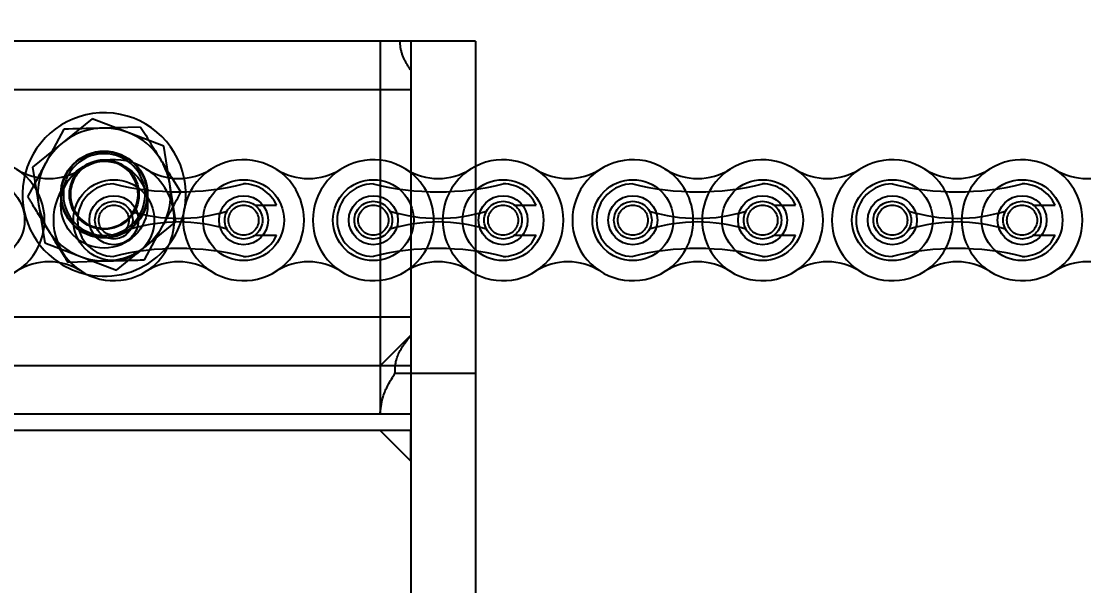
# Model space of a CAD drawing. Header units: metres. Extents: x 0 to 21025, y 0 to 14850.
# Drawn here: x 2882.1 to 2986.1, y 6367.9 to 6423.2 of the extents above; entities that cross this region are included whole.
import ezdxf

# ---------------------------------------------------------------- set-up
doc = ezdxf.new("R2010")
doc.units = ezdxf.units.M
doc.header["$LTSCALE"] = 25
doc.linetypes.add('HIDDEN2', pattern=[4.7625, 3.175, -1.5875])
for name, color, linetype in [('18_COTAS', 7, 'Continuous'), ('SL4', 4, 'Continuous'), ('ST1', 7, 'HIDDEN2')]:
    doc.layers.add(name, color=color, linetype=linetype)
doc.styles.add('ROMANS', font='ROMANS.SHX')
doc.dimstyles.new('25___1-25', dxfattribs={"dimscale": 25, "dimtxt": 2.5, "dimasz": 2, "dimexe": 1.5, "dimexo": 1, "dimgap": 0.5, "dimtad": 1, "dimzin": 12, "dimtxsty": 'ROMANS', "dimcen": 0, "dimclrd": 256, "dimclre": 256, "dimclrt": 3, "dimazin": 3, "dimtfac": 1, "dimtmove": 0, "dimatfit": 0, "dimfxl": 1, "dimlwd": -1, "dimlwe": -1, "dimarcsym": 0})

# ---------------------------------------------------------------- blocks, each defined once
blk = doc.blocks.new('*D49')
at = {"layer": '18_COTAS', "transparency": 16777216}
for p, q in [((2751.77, 6357.87), (2751.77, 7037.95)), ((5720.75, 6357.87), (5720.75, 7037.95)), ((2801.77, 7000.45), (5670.75, 7000.45))]:
    blk.add_line(p, q, dxfattribs=at)
for points in [[(2801.77, 7008.78), (2801.77, 6992.11), (2751.77, 7000.45)], [(5670.75, 7008.78), (5670.75, 6992.11), (5720.75, 7000.45)]]:
    blk.add_solid(points, dxfattribs=at)
at = {"layer": 'Defpoints', "color": 0, "transparency": 16777216}
for p in [(5720.75, 7000.45), (2751.77, 6332.87), (5720.75, 6332.87)]:
    blk.add_point(p, dxfattribs=at)
at = {"layer": '18_COTAS', "color": 3, "transparency": 16777216, "insert": (4236.26, 7050.15), "char_height": 62.5, "attachment_point": 5, "style": 'ROMANS'}
blk.add_mtext('2968,98', dxfattribs=at)

msp = doc.modelspace()

# ---------------------------------------------------------------- linework, layer by layer
at = {"layer": 'SL4'}
for p, q in [((2893.769, 6412.82), (2890.018, 6412.713)), ((2886.266, 6412.605), (2884.484, 6409.302))]:
    msp.add_line(p, q, dxfattribs=at)
at = {"layer": 'SL4', "flags": 128}
msp.add_lwpolyline([(2883.912, 6407.845), (2884.13, 6408.529), (2884.484, 6409.302)], dxfattribs=at)
at = {"layer": 'SL4'}
for centre, radius in [((2891.147, 6403.705), 2.398), ((2903.847, 6403.705), 2.399), ((2916.547, 6403.705), 2.398), ((2929.247, 6403.705), 2.399), ((2941.947, 6403.705), 2.399), ((2954.647, 6403.705), 2.399), ((2967.347, 6403.705), 2.399), ((2980.047, 6403.705), 2.399)]:
    msp.add_circle(centre, radius, dxfattribs=at)
for centre, radius, start, end in [((2890.204, 6406.215), 8, 11.45342, 165.2251), ((2890.204, 6406.215), 6.5, 91.64558, 151.64558), ((2890.204, 6406.215), 6.5, 31.64558, 91.64558), ((2878.447, 6403.705), 5.92, 237.56669, 122.43331), ((2891.147, 6403.705), 5.92, 57.56669, 302.43331), ((2890.204, 6406.215), 4, 54.14496, 152.19271), ((2890.204, 6406.215), 3.31, 92.8691, 128.30087), ((2890.204, 6406.215), 6.5, 14.69746, 31.64558), ((2903.847, 6403.705), 5.92, 237.56669, 122.43331), ((2916.547, 6403.705), 5.92, 57.56669, 302.43331), ((2929.247, 6403.705), 5.92, 237.56669, 122.43331), ((2941.947, 6403.705), 5.92, 57.56669, 302.43331), ((2954.647, 6403.705), 5.92, 237.56669, 122.43331), ((2967.347, 6403.705), 5.92, 57.56669, 302.43331), ((2980.047, 6403.705), 5.92, 237.56669, 122.43331), ((2884.797, 6413.698), 5.92, 237.56669, 302.43331), ((2897.497, 6413.698), 5.92, 237.56669, 302.43331), ((2910.197, 6413.698), 5.92, 237.56669, 302.43331), ((2922.897, 6413.698), 5.92, 237.56669, 302.43331), ((2935.597, 6413.698), 5.92, 237.56669, 302.43331), ((2948.297, 6413.698), 5.92, 237.56669, 302.43331), ((2960.997, 6413.698), 5.92, 237.56669, 302.43331), ((2973.697, 6413.698), 5.92, 237.56669, 302.43331), ((2986.397, 6413.698), 5.92, 237.56669, 302.43331), ((2884.797, 6393.712), 5.92, 57.56669, 122.43331), ((2890.204, 6406.215), 8, 236.42578, 257.98973), ((2897.497, 6393.712), 5.92, 57.56669, 122.43331), ((2910.197, 6393.712), 5.92, 57.56669, 122.43331), ((2922.897, 6393.712), 5.92, 57.56669, 122.43331), ((2935.597, 6393.712), 5.92, 57.56669, 122.43331), ((2948.297, 6393.712), 5.92, 57.56669, 122.43331), ((2960.997, 6393.712), 5.92, 57.56669, 122.43331), ((2973.697, 6393.712), 5.92, 57.56669, 122.43331), ((2986.397, 6393.712), 5.92, 57.56669, 122.43331)]:
    msp.add_arc(centre, radius, start, end, dxfattribs=at)
for points, knots in [([(2890.018, 6412.713), (2889.929, 6412.71), (2888.662, 6412.674), (2887.421, 6412.638), (2886.266, 6412.605)], [0, 0, 0, 0, 0.0702148, 1, 1, 1, 1]), ([(2893.769, 6412.82), (2893.934, 6412.552), (2894.576, 6411.511), (2895.243, 6410.429), (2895.738, 6409.626)], [0, 0, 0, 0, 0.2575513, 1, 1, 1, 1]), ([(2895.738, 6409.626), (2895.917, 6409.335), (2896.273, 6408.758), (2896.619, 6408.196), (2896.79, 6407.918)], [0, 0, 0, 0, 0.5047089, 1, 1, 1, 1]), ([(2884.484, 6409.302), (2884.442, 6409.224), (2884.192, 6408.761), (2883.947, 6408.307), (2883.744, 6407.93)], [0, 0, 0, 0, 0.1692184, 1, 1, 1, 1])]:
    msp.add_open_spline(points, degree=3, knots=knots, dxfattribs=at)
at = {"layer": 'ST1'}
for p, q in [((2920.204, 6421.215), (2630.204, 6421.215)), ((2917.204, 6421.215), (2917.204, 6416.458)), ((2920.204, 6421.215), (2920.204, 6383.115)), ((2926.554, 6421.215), (2920.204, 6421.215)), ((2920.204, 6421.215), (2920.204, 6244.515)), ((2926.554, 6421.215), (2926.554, 6244.515)), ((2920.204, 6416.458), (2625.447, 6416.458)), ((2920.204, 6416.458), (2917.204, 6416.458)), ((2917.204, 6416.458), (2917.204, 6394.228)), ((2889.014, 6413.626), (2883.192, 6408.89)), ((2896.027, 6410.951), (2889.014, 6413.626)), ((2897.217, 6403.541), (2896.027, 6410.951)), ((2883.192, 6408.89), (2884.382, 6401.479)), ((2883.744, 6407.93), (2882.702, 6406)), ((2896.79, 6407.918), (2897.707, 6406.431)), ((2898.103, 6407.484), (2898.045, 6407.804)), ((2904.954, 6405.181), (2907.078, 6405.181)), ((2930.354, 6405.181), (2932.478, 6405.181)), ((2955.754, 6405.181), (2957.878, 6405.181)), ((2981.154, 6405.181), (2983.278, 6405.181)), ((2891.394, 6398.805), (2897.217, 6403.541)), ((2894.142, 6399.826), (2895.924, 6403.128)), ((2884.382, 6401.479), (2891.394, 6398.805)), ((2904.954, 6402.229), (2907.078, 6402.229)), ((2930.354, 6402.229), (2932.478, 6402.229)), ((2955.754, 6402.229), (2957.878, 6402.229)), ((2981.154, 6402.229), (2983.278, 6402.229)), ((2886.64, 6399.61), (2890.391, 6399.718)), ((2920.204, 6394.228), (2620.204, 6394.228)), ((2920.204, 6394.228), (2917.204, 6394.228)), ((2917.204, 6394.228), (2917.204, 6389.465)), ((2920.204, 6392.465), (2917.204, 6389.465)), ((2920.204, 6389.465), (2620.204, 6389.465)), ((2920.204, 6389.465), (2917.204, 6389.465)), ((2917.204, 6389.465), (2917.204, 6384.708)), ((2920.204, 6388.715), (2918.667, 6388.715)), ((2926.554, 6388.715), (2920.204, 6388.715)), ((2920.204, 6384.708), (2630.204, 6384.708)), ((2920.204, 6384.708), (2917.204, 6384.708)), ((2920.204, 6383.115), (2658.304, 6383.115)), ((2920.204, 6383.115), (2917.204, 6383.115)), ((2917.204, 6383.115), (2920.204, 6380.115)), ((2920.204, 6380.115), (2920.204, 6383.115))]:
    msp.add_line(p, q, dxfattribs=at)
for centre, radius in [((2890.204, 6406.215), 4.25), ((2890.204, 6406.215), 4.2), ((2890.204, 6406.215), 3.4), ((2890.204, 6405.215), 4.25), ((2878.447, 6403.705), 3.96), ((2891.147, 6403.705), 3.96), ((2903.847, 6403.705), 3.96), ((2916.547, 6403.705), 3.96), ((2929.247, 6403.705), 3.96), ((2941.947, 6403.705), 3.96), ((2954.647, 6403.705), 3.96), ((2967.347, 6403.705), 3.96), ((2980.047, 6403.705), 3.96), ((2891.147, 6403.705), 1.845), ((2903.847, 6403.705), 1.845), ((2916.547, 6403.705), 1.845), ((2929.247, 6403.705), 1.845), ((2941.947, 6403.705), 1.845), ((2954.647, 6403.705), 1.845), ((2967.347, 6403.705), 1.845), ((2980.047, 6403.705), 1.845), ((2891.147, 6403.705), 1.476), ((2903.847, 6403.705), 1.476), ((2916.547, 6403.705), 1.476), ((2929.247, 6403.705), 1.476), ((2941.947, 6403.705), 1.476), ((2954.647, 6403.705), 1.476), ((2967.347, 6403.705), 1.476), ((2980.047, 6403.705), 1.476)]:
    msp.add_circle(centre, radius, dxfattribs=at)
for centre, radius, start, end in [((2890.204, 6406.215), 3.31, 189.1229, 92.8691), ((2890.204, 6406.215), 4, 189.1229, 54.14496), ((2890.204, 6406.215), 3.31, 128.30087, 189.1229), ((2891.147, 6403.705), 5.92, 302.43326, 57.56674), ((2903.847, 6403.705), 5.92, 122.43328, 237.56674), ((2916.547, 6403.705), 5.92, 302.43328, 57.56674), ((2929.247, 6403.705), 5.92, 122.43326, 237.56674), ((2941.947, 6403.705), 5.92, 302.43328, 57.56672), ((2954.647, 6403.705), 5.92, 122.43328, 237.56672), ((2967.347, 6403.705), 5.92, 302.43326, 57.56674), ((2980.047, 6403.705), 5.92, 122.43328, 237.56674), ((2890.204, 6406.215), 8, 165.2251, 236.42578), ((2890.204, 6406.215), 6.5, 165.4798, 211.64558), ((2890.204, 6406.215), 4, 152.19271, 189.1229), ((2890.204, 6406.215), 8, 257.98973, 9.1229), ((2890.204, 6406.215), 6.5, 331.64558, 14.69746), ((2891.147, 6403.705), 3.552, 90, 270), ((2897.497, 6432.802), 26.322, 256.04015, 283.95985), ((2903.847, 6403.705), 3.552, 24.55336, 90), ((2916.547, 6403.705), 3.552, 90, 270), ((2922.897, 6432.802), 26.322, 256.04015, 283.95985), ((2929.247, 6403.705), 3.552, 24.55336, 90), ((2941.947, 6403.705), 3.552, 90, 270), ((2948.297, 6432.802), 26.322, 256.04015, 283.95985), ((2954.647, 6403.705), 3.552, 24.55336, 90), ((2967.347, 6403.705), 3.552, 90, 270), ((2973.697, 6432.802), 26.322, 256.04015, 283.95985), ((2980.047, 6403.705), 3.552, 24.55336, 90), ((2897.497, 6420.058), 16.175, 252.993, 287.007), ((2922.897, 6420.058), 16.175, 252.993, 287.007), ((2948.297, 6420.058), 16.175, 252.993, 287.007), ((2973.697, 6420.058), 16.175, 252.993, 287.007), ((2897.497, 6387.353), 16.175, 72.993, 107.007), ((2922.897, 6387.353), 16.175, 72.993, 107.007), ((2948.297, 6387.353), 16.175, 72.993, 107.007), ((2973.697, 6387.353), 16.175, 72.993, 107.007), ((2890.204, 6406.215), 6.5, 211.64558, 271.64558), ((2890.204, 6406.215), 6.5, 271.64558, 331.64558), ((2903.847, 6403.705), 3.552, 270, 335.44664), ((2929.247, 6403.705), 3.552, 270, 335.44664), ((2954.647, 6403.705), 3.552, 270, 335.44664), ((2980.047, 6403.705), 3.552, 270, 335.44664), ((2897.497, 6374.609), 26.322, 76.04015, 103.95985), ((2922.897, 6374.609), 26.322, 76.04015, 103.95985), ((2948.297, 6374.609), 26.322, 76.04015, 103.95985), ((2973.697, 6374.609), 26.322, 76.04015, 103.95985)]:
    msp.add_arc(centre, radius, start, end, dxfattribs=at)
for points, knots in [([(2920.204, 6418.396), (2919.964, 6418.775), (2919.474, 6419.545), (2919.189, 6420.517), (2919.178, 6421.081), (2919.175, 6421.215)], [0, 0, 0, 0, 0.4242884, 0.8630228, 1, 1, 1, 1]), ([(2895.924, 6403.128), (2895.967, 6403.207), (2896.569, 6404.322), (2897.158, 6405.415), (2897.707, 6406.431)], [0, 0, 0, 0, 0.0702148, 1, 1, 1, 1]), ([(2882.702, 6406), (2882.867, 6405.732), (2883.509, 6404.69), (2884.176, 6403.608), (2884.671, 6402.805)], [0, 0, 0, 0, 0.25755135, 1, 1, 1, 1]), ([(2884.671, 6402.805), (2884.85, 6402.515), (2885.516, 6401.433), (2886.165, 6400.38), (2886.64, 6399.61)], [0, 0, 0, 0, 0.2686336, 1, 1, 1, 1]), ([(2890.391, 6399.718), (2890.48, 6399.721), (2891.747, 6399.757), (2892.988, 6399.793), (2894.142, 6399.826)], [0, 0, 0, 0, 0.0702148, 1, 1, 1, 1]), ([(2918.667, 6388.715), (2918.679, 6389.157), (2918.711, 6390.338), (2919.519, 6391.541), (2920.121, 6392.274), (2920.204, 6392.375)], [0, 0, 0, 0, 0.3402665, 0.9089947, 1, 1, 1, 1]), ([(2917.204, 6384.708), (2917.271, 6385.287), (2917.436, 6386.73), (2918.206, 6387.972), (2918.667, 6388.715)], [0, 0, 0, 0, 0.4012397, 1, 1, 1, 1])]:
    msp.add_open_spline(points, degree=3, knots=knots, dxfattribs=at)

# ---------------------------------------------------------------- dimensions: what is measured, and where the dimension line sits
at = {"layer": '18_COTAS'}
dim = msp.add_linear_dim(base=(5720.747753191, 7000.445004906), p1=(2751.772753191, 6332.865322837), p2=(5720.747753191, 6332.865322834), dimstyle='25___1-25', dxfattribs=at)
dim.commit()
dim.dimension.update_dxf_attribs({"geometry": '*D49', "text_midpoint": (4236.260253191, 7050.147385859)})

doc.saveas('drawing.dxf')
